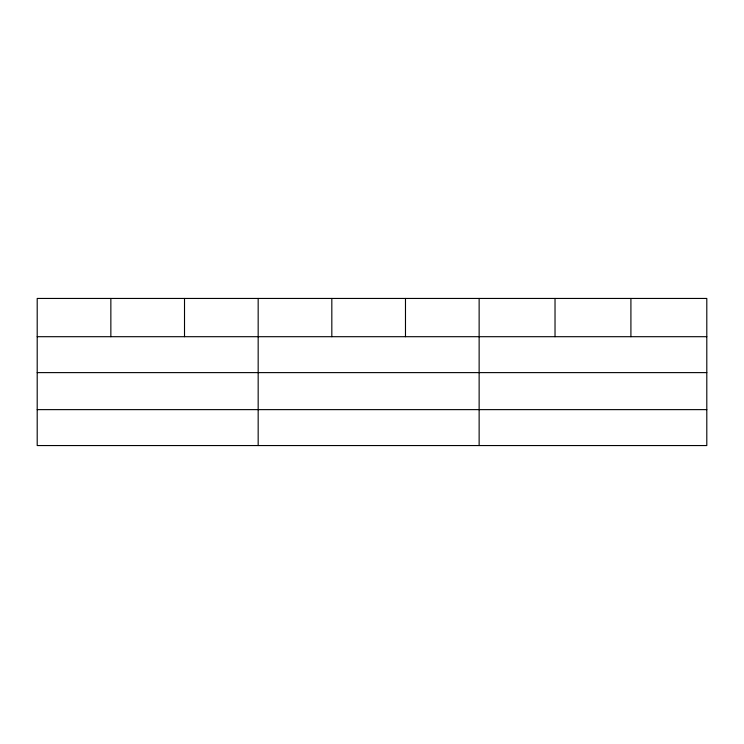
<?xml version="1.0" encoding="UTF-8"?>
<svg xmlns="http://www.w3.org/2000/svg" width="744" height="744" viewBox="0 0 744 744"><rect width="100%" height="100%" fill="white"/><g stroke="black" fill="none" stroke-linecap="round" stroke-linejoin="round"><path stroke-width="1.12" d="M706.8 372.614L706.8 298.446L37.2 298.446L37.2 445.554L706.8 445.554L706.8 372.614L37.2 372.614M37.2 336.697L706.8 336.697M37.2 409.628L706.8 409.628M630.912 298.446L630.912 336.697M555.024 298.446L555.024 336.697M479.136 298.446L479.136 445.554M405.48 298.446L405.48 336.697M331.824 298.446L331.824 336.697M258.168 298.446L258.168 445.554M184.512 298.446L184.512 336.697M110.856 298.446L110.856 336.697"/></g></svg>
